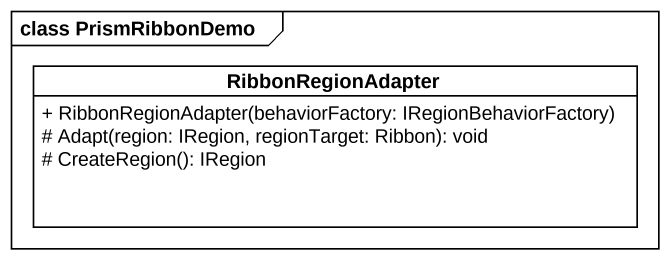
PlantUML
@startuml
mainframe class PrismRibbonDemo
hide circle
hide empty members
skinparam classAttributeIconSize 0
class RibbonRegionAdapter {
  + RibbonRegionAdapter(behaviorFactory: IRegionBehaviorFactory)
  # Adapt(region: IRegion, regionTarget: Ribbon): void
  # CreateRegion(): IRegion
}
@enduml
